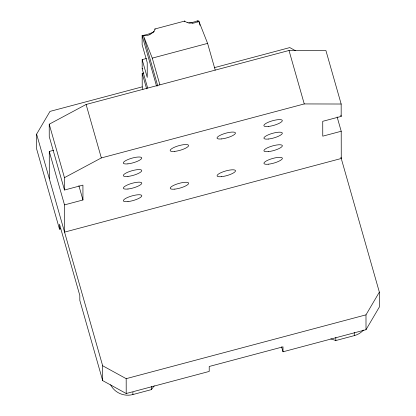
<?xml version="1.0" encoding="UTF-8"?>
<svg xmlns="http://www.w3.org/2000/svg" width="416" height="416" viewBox="0 0 416 416"><rect width="100%" height="100%" fill="white"/><g stroke="black" fill="none" stroke-linecap="round" stroke-linejoin="round"><path stroke-width="0.62" d="M60.736 228.836L59.504 229.164L36.644 148.985L36.618 134.129L49.988 111.405L142.22 86.861L142.194 73.263A9.568 2.387 -15.9 0 0 143.827 73.003M281.585 346.824L283.005 351.796L366.012 329.706L365.986 314.85L379.356 292.12L340.902 157.248M366.012 329.706L379.382 306.977L379.356 292.12M110.62 384.79A19.131 18.481 -0.1 0 0 132.912 394.54L151.362 389.626L154.211 385.84M153 32.453L149.854 34.57M341.208 131.258L341.255 158.491L64.558 232.128L64.511 204.89L82.956 199.982L82.93 185.125L64.485 190.034L49.244 136.583L49.223 124.202L86.102 104.478L289.011 50.482L325.92 50.57L341.162 104.021L341.182 116.402L322.738 121.311L322.764 136.167L341.208 131.258L337.132 116.958M64.485 190.034L64.464 177.653L101.338 157.929L304.252 103.932L341.162 104.021M147.701 88.197L142.189 68.864L142.173 59.623L146.526 58.464M157.773 86.029L143.411 35.656L152.266 58.12L207.605 43.389L215.223 70.117M214.5 67.626L289.791 47.59L295.391 50.664M49.317 178.672L49.27 151.44L53.576 150.29M36.618 134.129L102.658 365.758L126.183 378.664L365.986 314.85M59.504 229.164L59.498 224.214L79.815 295.48L79.825 300.435L102.684 380.614L126.209 393.52L209.217 371.431L209.212 366.48L282.994 346.84L283.005 351.796M330.808 338.842L335.826 340.538L354.271 335.629A19.131 18.481 -0.1 0 0 363.537 330.039M192.759 23.156L187.777 22.708M207.605 43.389L198.749 20.93L199.992 25.282M340.829 115.159L341.182 116.402M289.011 50.482L304.252 103.932M188.739 23.088A9.568 2.387 -15.9 0 0 197.47 20.8L197.824 22.048M152.266 58.12L159.884 84.843M154.211 31.413A9.568 2.387 -15.9 0 1 142.132 35.526L156.53 86.039M142.173 59.623L147.248 77.438L147.222 62.587L142.147 44.767L142.132 35.526M142.194 73.263L146.64 88.852M142.22 86.861L142.927 89.352M86.102 104.478L101.338 157.929M78.884 185.687L82.956 199.982M49.223 124.202L64.464 177.653M49.27 151.44L64.511 204.89M354.266 332.535L354.271 335.629M335.821 337.444L335.826 340.538M197.47 20.8L197.47 22.032M151.356 386.532L151.362 389.626M132.912 392.215L132.912 394.54M126.183 378.664L126.209 393.52M102.658 365.758L102.684 380.614M198.728 20.92A7.368 3.734 -12.6 0 1 192.754 23.208M149.9 34.611A7.368 3.734 -12.6 0 1 143.426 35.636M142.189 68.864A9.568 2.387 -15.9 0 1 142.792 68.624M155.314 29.219A9.568 2.387 -15.9 0 0 154.898 28.99L184.688 21.06A9.568 2.387 -15.9 0 0 184.272 21.512M154.846 28.995A14.118 7.15 -12.6 0 1 153.046 32.458M187.756 22.724A14.737 7.462 -12.6 0 1 184.709 21.05M221.697 176.649A9.568 2.387 -15.9 0 0 235.529 170.825A9.568 2.387 -15.9 0 0 221.692 172.359A9.568 2.387 -15.9 0 0 221.697 176.649M174.845 189.119A9.568 2.387 -15.9 0 0 188.677 183.29A9.568 2.387 -15.9 0 0 174.84 184.829A9.568 2.387 -15.9 0 0 174.845 189.119M174.777 151.382A9.568 2.387 -15.9 0 0 188.609 145.558A9.568 2.387 -15.9 0 0 174.772 147.092A9.568 2.387 -15.9 0 0 174.777 151.382M221.634 138.913A9.568 2.387 -15.9 0 0 235.466 133.089A9.568 2.387 -15.9 0 0 221.624 134.628A9.568 2.387 -15.9 0 0 221.634 138.913M127.993 201.588A9.568 2.387 -15.9 0 0 141.82 195.759A9.568 2.387 -15.9 0 0 127.982 197.298A9.568 2.387 -15.9 0 0 127.993 201.588M127.967 189.01A9.568 2.387 -15.9 0 0 141.799 183.18A9.568 2.387 -15.9 0 0 127.962 184.72A9.568 2.387 -15.9 0 0 127.967 189.01M127.946 176.431A9.568 2.387 -15.9 0 0 141.778 170.602A9.568 2.387 -15.9 0 0 127.941 172.141A9.568 2.387 -15.9 0 0 127.946 176.431M127.925 163.852A9.568 2.387 -15.9 0 0 141.757 158.028A9.568 2.387 -15.9 0 0 127.915 159.562A9.568 2.387 -15.9 0 0 127.925 163.852M268.486 126.448A9.568 2.387 -15.9 0 0 282.318 120.619A9.568 2.387 -15.9 0 0 268.481 122.158A9.568 2.387 -15.9 0 0 268.486 126.448M268.507 139.022A9.568 2.387 -15.9 0 0 282.339 133.198A9.568 2.387 -15.9 0 0 268.502 134.737A9.568 2.387 -15.9 0 0 268.507 139.022M268.533 151.601A9.568 2.387 -15.9 0 0 282.36 145.777A9.568 2.387 -15.9 0 0 268.523 147.316A9.568 2.387 -15.9 0 0 268.533 151.601M268.554 164.18A9.568 2.387 -15.9 0 0 282.386 158.356A9.568 2.387 -15.9 0 0 268.544 159.89A9.568 2.387 -15.9 0 0 268.554 164.18"/></g></svg>
